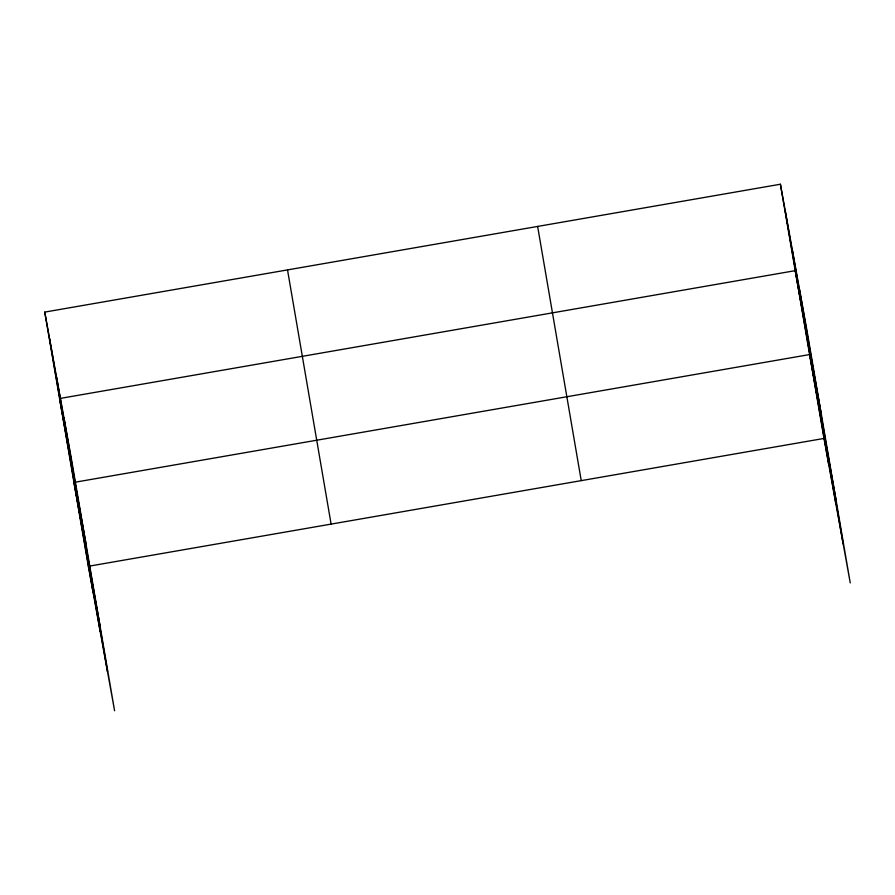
<?xml version="1.0" encoding="UTF-8"?>
<svg xmlns="http://www.w3.org/2000/svg" width="895" height="895" viewBox="0 0 895 895"><rect width="100%" height="100%" fill="white"/><g stroke="black" fill="none" stroke-linecap="round" stroke-linejoin="round"><path stroke-width="1.34" d="M44.75 312.098L71.007 456.562L114.594 710.764L88.348 566.3L44.75 312.098L780.406 184.236L806.652 328.7L850.25 582.902L823.993 438.438L780.406 184.236M88.348 566.3L823.993 438.438M821.476 415.123L795.219 270.659L59.573 398.532L85.83 542.996M835.863 499.018L809.606 354.554L73.961 482.416L100.218 626.88M799.571 289.745L843.168 543.947M792.276 249.604L835.874 503.807M785.206 210.649L828.792 464.852M537.638 226.435L581.235 480.626M287.519 269.91L331.105 524.101M63.925 417.607L107.523 671.809M56.631 377.477L100.229 631.669M49.549 338.523L93.147 592.714"/></g></svg>
